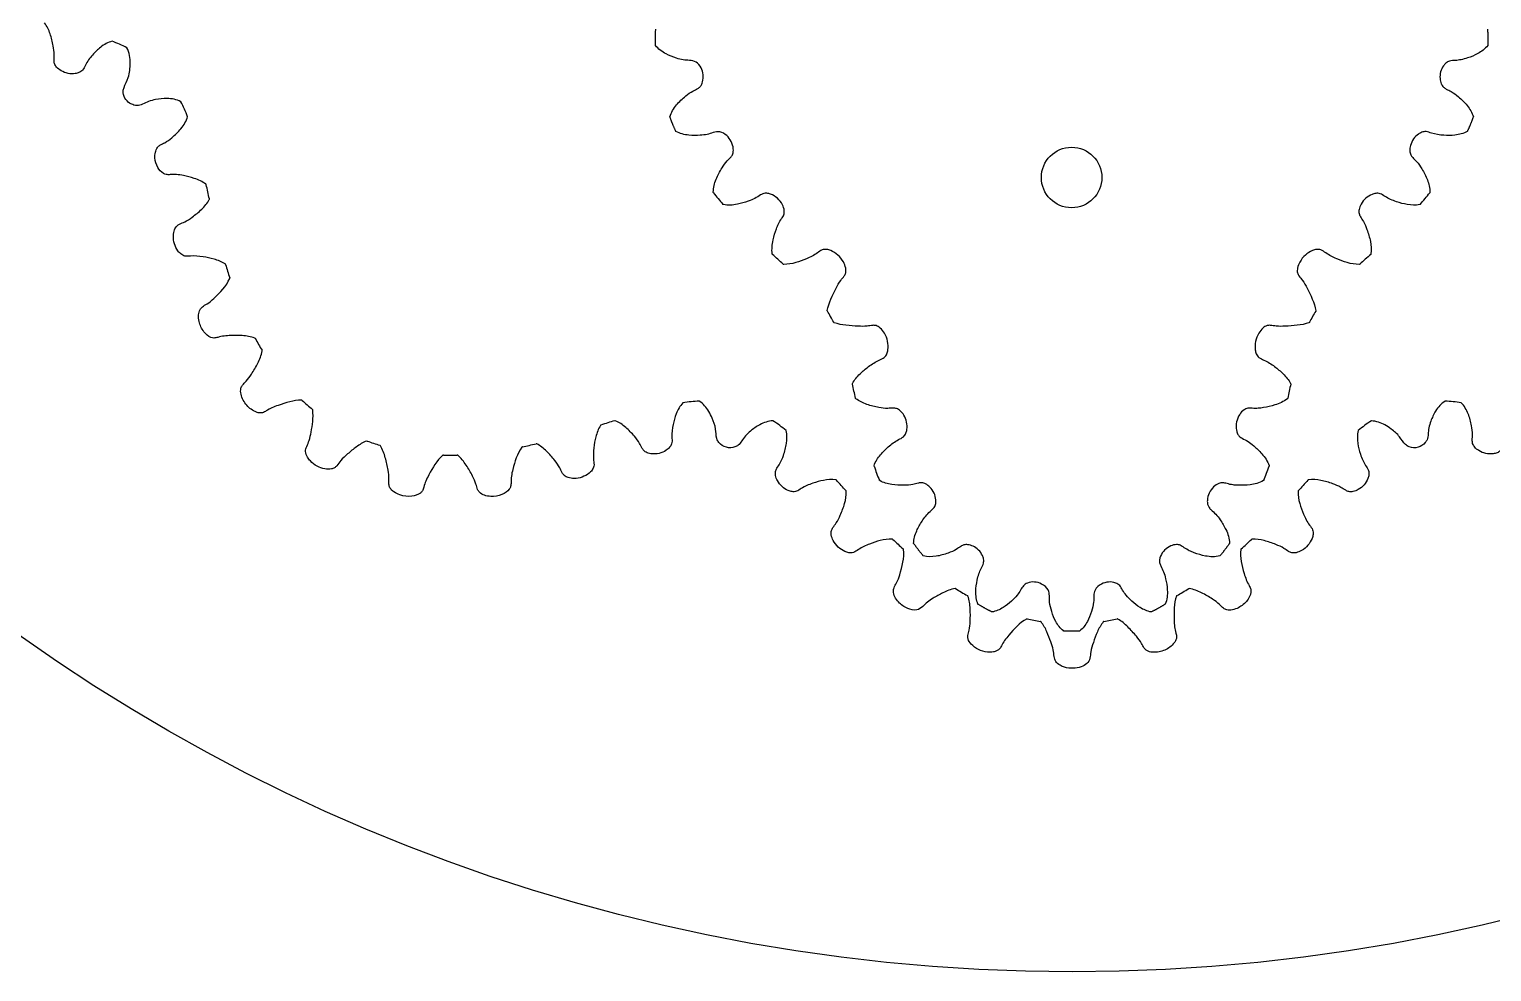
# Model space of a CAD drawing. Header units: inches. Extents: x -3 to 3, y -3 to 3.
# Drawn here: x -1.724 to 0.694, y -3 to -1.443 of the extents above; entities that cross this region are included whole.
import ezdxf

# ---------------------------------------------------------------- set-up
doc = ezdxf.new("R2010")
doc.units = ezdxf.units.IN
doc.header["$LTSCALE"] = 0.03937
doc.header["$MEASUREMENT"] = 0
doc.layers.add('thingiverse', color=18, linetype='Continuous', true_color=0x000000)

msp = doc.modelspace()

# ---------------------------------------------------------------- linework, layer by layer
at = {"layer": 'thingiverse'}
for points in [[(-1.4314, -1.6996), (-1.4315, -1.699), (-1.4319, -1.6987)], [(-0.593, -1.7127), (-0.5934, -1.7123), (-0.5933, -1.7117)], [(0.5914, -1.7117), (0.5914, -1.7123), (0.5911, -1.7127)], [(-1.4264, -1.7239), (-1.4261, -1.7234), (-1.4263, -1.7228)], [(-0.5764, -1.7324), (-0.5769, -1.7323), (-0.5773, -1.7319)], [(0.5753, -1.7319), (0.575, -1.7323), (0.5744, -1.7324)], [(-1.3994, -1.8311), (-1.3996, -1.8306), (-1.4, -1.8303)], [(-0.4953, -1.8146), (-0.4957, -1.8143), (-0.4958, -1.8137)], [(-0.4767, -1.8311), (-0.4772, -1.8311), (-0.4777, -1.8307)], [(0.4757, -1.8307), (0.4753, -1.8311), (0.4747, -1.8311)], [(0.4939, -1.8137), (0.4938, -1.8143), (0.4934, -1.8146)], [(-1.3926, -1.8543), (-1.3924, -1.8538), (-1.3925, -1.8532)], [(-0.4047, -1.9086), (-0.405, -1.9081), (-0.4049, -1.9075)], [(0.403, -1.9075), (0.4031, -1.9081), (0.4028, -1.9086)], [(-0.3934, -1.9275), (-0.3939, -1.9273), (-0.3942, -1.9268)], [(0.3923, -1.9268), (0.392, -1.9273), (0.3914, -1.9275)], [(-1.3503, -1.9535), (-1.3506, -1.9529), (-1.3511, -1.9528)], [(-1.3389, -1.9742), (-1.3388, -1.9736), (-1.3391, -1.9731)], [(-0.3632, -2.0289), (-0.3634, -2.0283), (-0.3631, -2.0278)], [(0.3611, -2.0278), (0.3614, -2.0283), (0.3613, -2.0289)], [(-0.3576, -2.0531), (-0.3581, -2.0527), (-0.3582, -2.0522)], [(0.3562, -2.0522), (0.3561, -2.0527), (0.3557, -2.0531)], [(-1.2727, -2.056), (-1.2732, -2.0556), (-1.2737, -2.0556)], [(-1.2555, -2.0716), (-1.2556, -2.071), (-1.2561, -2.0706)], [(-0.779, -2.0966), (-0.7795, -2.0968), (-0.7798, -2.0973)], [(-0.7553, -2.0895), (-0.7558, -2.0892), (-0.7563, -2.0894)], [(-1.1653, -2.123), (-1.1658, -2.1228), (-1.1664, -2.1231)], [(-0.8852, -2.1276), (-0.8857, -2.1274), (-0.8862, -2.1275)], [(-1.1434, -2.1309), (-1.1437, -2.1304), (-1.1443, -2.1302)], [(-1.0393, -2.1462), (-1.0399, -2.1462), (-1.0403, -2.1466)], [(-1.0157, -2.1465), (-1.0161, -2.1461), (-1.0167, -2.1461)], [(-0.9088, -2.1326), (-0.9093, -2.1327), (-0.9097, -2.1332)], [(-0.3275, -2.1645), (-0.3277, -2.164), (-0.3275, -2.1635)], [(0.3255, -2.1635), (0.3257, -2.164), (0.3255, -2.1645)], [(-0.3898, -2.1875), (-0.3902, -2.1871), (-0.3907, -2.1871)], [(-0.3181, -2.1885), (-0.3185, -2.1883), (-0.3187, -2.1878)], [(0.3168, -2.1878), (0.3166, -2.1883), (0.3161, -2.1885)], [(0.3906, -2.1872), (0.3901, -2.1872), (0.3897, -2.1876)], [(-0.3734, -2.2061), (-0.3734, -2.2056), (-0.3738, -2.2052)], [(0.3737, -2.2053), (0.3733, -2.2057), (0.3733, -2.2062)], [(-0.2964, -2.2855), (-0.2968, -2.2851), (-0.2973, -2.2851)], [(0.2972, -2.2852), (0.2967, -2.2852), (0.2963, -2.2856)], [(-0.2789, -2.3021), (-0.2789, -2.3016), (-0.2794, -2.3012)], [(0.2793, -2.3013), (0.2788, -2.3017), (0.2788, -2.3022)], [(-0.1927, -2.3669), (-0.1932, -2.3666), (-0.1937, -2.3667)], [(0.1936, -2.3668), (0.1931, -2.3667), (0.1926, -2.367)], [(-0.1724, -2.3791), (-0.1726, -2.3786), (-0.1731, -2.3783)], [(0.173, -2.3784), (0.1725, -2.3786), (0.1723, -2.3792)], [(-0.0742, -2.4169), (-0.0748, -2.4168), (-0.0753, -2.4171)], [(0.0752, -2.4171), (0.0747, -2.4168), (0.0741, -2.4169)], [(-0.0515, -2.4218), (-0.0519, -2.4213), (-0.0525, -2.4212)], [(0.0524, -2.4212), (0.0518, -2.4213), (0.0514, -2.4218)]]:
    msp.add_lwpolyline(points, dxfattribs=at)
at = {"layer": 'thingiverse', "color": 1, "true_color": 0xff0000}
msp.add_circle((0, 0), 3, dxfattribs=at)
at = {"layer": 'thingiverse', "color": 18, "true_color": 0x000000}
msp.add_circle((-0.001, -1.6876), 0.05, dxfattribs=at)
at = {"layer": 'thingiverse'}
for centre, radius, start, end in [((-0.1153, -1.3372), 0.6076, 218.1717, 220.5145), ((0.1134, -1.3372), 0.6076, 319.4855, 321.8283), ((-0.589, -1.591), 0.8453, 196.5012, 198.0697), ((-0.5664, -2.014), 0.193, 29.9974, 33.1146), ((0.5644, -2.014), 0.193, 146.8854, 150.0026), ((-0.5664, -2.014), 0.193, 26.8854, 30.0026), ((0.5644, -2.014), 0.193, 149.9974, 153.1146), ((-0.936, -1.7296), 0.471, 208.379, 211.1313), ((-1.043, -1.8104), 0.3363, 226.9068, 230.6853), ((-1.0463, -1.8081), 0.3366, 249.2964, 253.0709), ((-1.0299, -1.6764), 0.47, 268.8521, 271.6098), ((-1.0834, -1.3058), 0.8451, 281.9213, 283.4899), ((0.2453, -1.9619), 0.6076, 199.4855, 201.8283), ((-0.2473, -1.9619), 0.6076, 338.1717, 340.5145), ((0.2855, -1.6724), 0.8453, 226.5012, 228.0697), ((-0.2853, -1.6725), 0.8451, 311.9213, 313.4899), ((0.0542, -1.9659), 0.471, 238.379, 241.1313), ((-0.0538, -1.9667), 0.47, 298.8521, 301.6098), ((0.002, -2.0894), 0.3363, 256.9068, 260.6853), ((-0.002, -2.089), 0.3366, 279.2964, 283.0709)]:
    msp.add_arc(centre, radius, start, end, dxfattribs=at)
for points, knots in [([(-1.5871, -1.4623), (-1.594, -1.4642), (-1.6057, -1.471), (-1.6201, -1.4854), (-1.63, -1.4982), (-1.6348, -1.51), (-1.6414, -1.5144), (-1.6497, -1.5165), (-1.6601, -1.5163), (-1.6709, -1.512), (-1.6785, -1.5061), (-1.6826, -1.4998), (-1.6833, -1.4925), (-1.6822, -1.4827), (-1.6845, -1.468), (-1.6887, -1.4499), (-1.6947, -1.4374), (-1.6988, -1.4319)], [11.2829233, 11.2829233, 11.2829233, 11.2829233, 11.3043227, 11.3228938, 11.3435617, 11.3529708, 11.3601477, 11.3664545, 11.378638, 11.3910321, 11.4004595, 11.4074198, 11.4130809, 11.42228, 11.4368866, 11.4574182, 11.478004, 11.478004, 11.478004, 11.478004]), ([(-1.4733, -1.5623), (-1.4804, -1.5587), (-1.4948, -1.5559), (-1.5129, -1.5581), (-1.5266, -1.5612), (-1.536, -1.5665), (-1.5443, -1.5692), (-1.5518, -1.5677), (-1.5595, -1.5646), (-1.5665, -1.5566), (-1.5696, -1.5466), (-1.5664, -1.535), (-1.5584, -1.5209), (-1.557, -1.5022), (-1.5574, -1.4857), (-1.5604, -1.4772), (-1.5625, -1.4732)], [11.0698818, 11.0698818, 11.0698818, 11.0698818, 11.0938352, 11.1128492, 11.1245807, 11.1355105, 11.1450786, 11.1503208, 11.1581081, 11.1698008, 11.1816867, 11.1876662, 11.2058393, 11.2296734, 11.2422831, 11.255918, 11.255918, 11.255918, 11.255918]), ([(-0.6651, -1.5872), (-0.6629, -1.58), (-0.6551, -1.5673), (-0.6408, -1.554), (-0.6288, -1.5451), (-0.6197, -1.5415), (-0.6137, -1.5367), (-0.6085, -1.5247), (-0.6104, -1.5091), (-0.6207, -1.4959), (-0.6324, -1.4937), (-0.6434, -1.4938), (-0.6565, -1.4897), (-0.6729, -1.4837), (-0.6842, -1.4752), (-0.6889, -1.4693)], [5.0829092, 5.0829092, 5.0829092, 5.0829092, 5.1056125, 5.1267805, 5.1412714, 5.1501504, 5.1558587, 5.164287, 5.1879855, 5.2007456, 5.2121234, 5.222504, 5.2338691, 5.2526323, 5.2752326, 5.2752326, 5.2752326, 5.2752326]), ([(0.6869, -1.4693), (0.6825, -1.4749), (0.6717, -1.4832), (0.6558, -1.4894), (0.6432, -1.4931), (0.6333, -1.4943), (0.6244, -1.4942), (0.6177, -1.498), (0.6125, -1.5042), (0.6083, -1.5128), (0.6075, -1.5234), (0.6094, -1.5321), (0.6131, -1.5382), (0.6192, -1.5421), (0.6283, -1.5459), (0.6401, -1.5551), (0.6538, -1.5681), (0.661, -1.5804), (0.6631, -1.5872)], [1.3307795, 1.3307795, 1.3307795, 1.3307795, 1.3521911, 1.3707945, 1.3817902, 1.3914417, 1.400848, 1.4078984, 1.4138822, 1.4250546, 1.4362898, 1.4449928, 1.4516476, 1.4572686, 1.4665003, 1.4810871, 1.5016951, 1.5231051, 1.5231051, 1.5231051, 1.5231051]), ([(-1.4319, -1.6987), (-1.4377, -1.6943), (-1.45, -1.6886), (-1.4668, -1.6847), (-1.4802, -1.6824), (-1.4897, -1.6827), (-1.4971, -1.6831), (-1.5051, -1.6798), (-1.5127, -1.6704), (-1.5168, -1.6577), (-1.516, -1.646), (-1.5132, -1.6385), (-1.5072, -1.6333), (-1.4981, -1.6296), (-1.4863, -1.6205), (-1.4721, -1.6071), (-1.4644, -1.5943), (-1.4623, -1.587)], [10.8478068, 10.8478068, 10.8478068, 10.8478068, 10.8694351, 10.888124, 10.899514, 10.9099373, 10.9168313, 10.9214486, 10.9353207, 10.9519257, 10.9611532, 10.969841, 10.975582, 10.984458, 10.9989535, 11.020117, 11.0428799, 11.0428799, 11.0428799, 11.0428799]), ([(-0.5933, -1.7117), (-0.5932, -1.7044), (-0.5895, -1.6903), (-0.5803, -1.6733), (-0.5718, -1.661), (-0.5643, -1.6546), (-0.5602, -1.6479), (-0.5596, -1.6344), (-0.5671, -1.62), (-0.5815, -1.6107), (-0.5935, -1.6128), (-0.6037, -1.617), (-0.6174, -1.6178), (-0.6348, -1.6185), (-0.6484, -1.615), (-0.655, -1.6115)], [4.8643054, 4.8643054, 4.8643054, 4.8643054, 4.8863439, 4.907478, 4.9220641, 4.9310176, 4.9367516, 4.9453926, 4.9701692, 4.9832819, 4.9946428, 5.0051387, 5.0165233, 5.0352616, 5.0576556, 5.0576556, 5.0576556, 5.0576556]), ([(0.653, -1.6115), (0.6468, -1.6148), (0.6337, -1.6182), (0.6135, -1.6181), (0.5974, -1.616), (0.5858, -1.611), (0.578, -1.6124), (0.5708, -1.6165), (0.5636, -1.6235), (0.559, -1.6335), (0.5577, -1.6427), (0.5591, -1.6499), (0.5635, -1.6557), (0.5709, -1.6623), (0.5791, -1.6747), (0.5879, -1.6912), (0.5912, -1.7048), (0.5914, -1.7117)], [1.5483588, 1.5483588, 1.5483588, 1.5483588, 1.5696391, 1.588182, 1.6088777, 1.618264, 1.6253935, 1.6315477, 1.643194, 1.6549934, 1.6639963, 1.6707971, 1.6764208, 1.6857116, 1.7003394, 1.7208842, 1.7417113, 1.7417113, 1.7417113, 1.7417113]), ([(-0.4958, -1.8137), (-0.4968, -1.8061), (-0.4953, -1.7918), (-0.4902, -1.7755), (-0.4855, -1.7637), (-0.481, -1.7562), (-0.4763, -1.7495), (-0.4755, -1.7411), (-0.4789, -1.7313), (-0.4866, -1.7213), (-0.4963, -1.7154), (-0.5043, -1.7134), (-0.5102, -1.7137), (-0.5167, -1.7171), (-0.5245, -1.7226), (-0.5376, -1.7276), (-0.5546, -1.7328), (-0.5688, -1.7338), (-0.5764, -1.7324)], [4.6427061, 4.6427061, 4.6427061, 4.6427061, 4.6658234, 4.6851742, 4.6939245, 4.7039705, 4.7114575, 4.7179453, 4.728643, 4.7420774, 4.7554121, 4.7618909, 4.7668347, 4.7727487, 4.7836993, 4.7954608, 4.8143638, 4.8373756, 4.8373756, 4.8373756, 4.8373756]), ([(0.5744, -1.7324), (0.5676, -1.7336), (0.5544, -1.733), (0.5351, -1.7277), (0.5201, -1.7215), (0.51, -1.7138), (0.502, -1.7133), (0.4938, -1.7158), (0.4848, -1.7213), (0.4776, -1.7304), (0.474, -1.7393), (0.4737, -1.7469), (0.4768, -1.7535), (0.4827, -1.7615), (0.4882, -1.7753), (0.4936, -1.793), (0.4947, -1.8069), (0.4939, -1.8137)], [1.7686404, 1.7686404, 1.7686404, 1.7686404, 1.7893535, 1.8078933, 1.8286059, 1.8379662, 1.8452157, 1.8516017, 1.8638755, 1.8763356, 1.8857227, 1.8926763, 1.8983514, 1.9075537, 1.9221549, 1.9426931, 1.9633113, 1.9633113, 1.9633113, 1.9633113]), ([(-1.4, -1.8303), (-1.4057, -1.8267), (-1.4179, -1.822), (-1.4374, -1.8181), (-1.4535, -1.8164), (-1.4663, -1.8184), (-1.4737, -1.8143), (-1.4797, -1.8073), (-1.4849, -1.7971), (-1.4864, -1.7847), (-1.4847, -1.7746), (-1.4809, -1.7677), (-1.4745, -1.7638), (-1.4652, -1.7605), (-1.453, -1.752), (-1.4385, -1.7405), (-1.4296, -1.7299), (-1.4264, -1.7239)], [10.6237474, 10.6237474, 10.6237474, 10.6237474, 10.6439863, 10.6624348, 10.683209, 10.6927952, 10.7002616, 10.7072102, 10.7206834, 10.734181, 10.7441216, 10.7512499, 10.7569332, 10.7661457, 10.7807856, 10.8012686, 10.8217566, 10.8217566, 10.8217566, 10.8217566]), ([(-0.4049, -1.9075), (-0.4024, -1.8944), (-0.394, -1.8777), (-0.3842, -1.8588), (-0.3773, -1.8513), (-0.3736, -1.8445), (-0.3742, -1.8361), (-0.3784, -1.8257), (-0.3867, -1.8152), (-0.3969, -1.8087), (-0.4059, -1.8059), (-0.4142, -1.8066), (-0.4239, -1.8149), (-0.4385, -1.8219), (-0.4571, -1.829), (-0.4699, -1.8313), (-0.4767, -1.8311)], [4.4158043, 4.4158043, 4.4158043, 4.4158043, 4.4558845, 4.4706979, 4.4802589, 4.4859071, 4.4936982, 4.504614, 4.5193477, 4.5333741, 4.54027, 4.5477569, 4.5571201, 4.5778612, 4.5963039, 4.616617, 4.616617, 4.616617, 4.616617]), ([(0.4747, -1.8311), (0.468, -1.8313), (0.4551, -1.829), (0.4365, -1.8219), (0.4219, -1.8149), (0.4122, -1.8065), (0.4039, -1.8059), (0.3949, -1.8088), (0.3847, -1.8152), (0.3764, -1.8258), (0.3722, -1.8361), (0.3717, -1.8445), (0.3753, -1.8514), (0.3823, -1.8587), (0.392, -1.8778), (0.4005, -1.8944), (0.403, -1.9075)], [1.9894037, 1.9894037, 1.9894037, 1.9894037, 2.009716, 2.0281566, 2.0489035, 2.0582882, 2.0657686, 2.0727013, 2.0867014, 2.1014099, 2.112319, 2.1201057, 2.1257681, 2.1353142, 2.1501356, 2.1902115, 2.1902115, 2.1902115, 2.1902115]), ([(-1.3511, -1.9528), (-1.3578, -1.9504), (-1.3711, -1.9483), (-1.3881, -1.9485), (-1.4017, -1.9491), (-1.411, -1.9513), (-1.4183, -1.9533), (-1.4272, -1.951), (-1.437, -1.9419), (-1.4434, -1.9282), (-1.4446, -1.915), (-1.4428, -1.9064), (-1.4373, -1.9002), (-1.4282, -1.8959), (-1.4121, -1.8814), (-1.3982, -1.8673), (-1.3926, -1.8543)], [10.3985994, 10.3985994, 10.3985994, 10.3985994, 10.4198254, 10.4384745, 10.4498934, 10.4604334, 10.467292, 10.4720433, 10.4872208, 10.5062771, 10.5168263, 10.5263539, 10.5322072, 10.5411271, 10.5556812, 10.5983046, 10.5983046, 10.5983046, 10.5983046]), ([(-0.3631, -2.0278), (-0.3599, -2.0219), (-0.3515, -2.0119), (-0.3361, -1.9993), (-0.3227, -1.9902), (-0.3106, -1.986), (-0.3059, -1.9791), (-0.3038, -1.9699), (-0.3043, -1.9578), (-0.3093, -1.9454), (-0.3162, -1.9366), (-0.3232, -1.9319), (-0.3309, -1.9316), (-0.3408, -1.9339), (-0.3622, -1.9329), (-0.3808, -1.9319), (-0.3934, -1.9275)], [4.1914092, 4.1914092, 4.1914092, 4.1914092, 4.2117215, 4.2301621, 4.250909, 4.2602937, 4.2677741, 4.2747068, 4.2887069, 4.3034154, 4.3143245, 4.3221112, 4.3277736, 4.3373197, 4.3521411, 4.392217, 4.392217, 4.392217, 4.392217]), ([(0.3914, -1.9275), (0.3788, -1.9319), (0.3602, -1.9329), (0.3389, -1.9339), (0.3289, -1.9316), (0.3212, -1.9319), (0.3142, -1.9366), (0.3073, -1.9454), (0.3024, -1.9579), (0.3018, -1.9699), (0.304, -1.9792), (0.3087, -1.986), (0.3208, -1.9902), (0.3341, -1.9993), (0.3495, -2.0119), (0.3579, -2.0219), (0.3611, -2.0278)], [2.2137989, 2.2137989, 2.2137989, 2.2137989, 2.253879, 2.2686924, 2.2782534, 2.2839016, 2.2916927, 2.3026085, 2.3173422, 2.3313687, 2.3382645, 2.3457514, 2.3551146, 2.3758557, 2.3942984, 2.4146115, 2.4146115, 2.4146115, 2.4146115]), ([(-1.2737, -2.0556), (-1.287, -2.0554), (-1.3037, -2.0609), (-1.3229, -2.0677), (-1.3312, -2.0726), (-1.3375, -2.0765), (-1.3434, -2.0769), (-1.35, -2.0751), (-1.3604, -2.0693), (-1.3695, -2.0587), (-1.3744, -2.0461), (-1.375, -2.037), (-1.3713, -2.0295), (-1.3637, -2.0231), (-1.3554, -2.0107), (-1.3456, -1.9945), (-1.3403, -1.9812), (-1.3389, -1.9742)], [10.1723064, 10.1723064, 10.1723064, 10.1723064, 10.2121011, 10.2235343, 10.2339166, 10.2408129, 10.2456249, 10.2511797, 10.2612463, 10.281045, 10.2919784, 10.3017668, 10.3076565, 10.3165035, 10.3310597, 10.3521609, 10.373602, 10.373602, 10.373602, 10.373602]), ([(-0.3275, -2.1635), (-0.3251, -2.157), (-0.318, -2.1459), (-0.3037, -2.1318), (-0.2909, -2.1219), (-0.2791, -2.1171), (-0.2747, -2.1104), (-0.2727, -2.102), (-0.273, -2.0914), (-0.2773, -2.0807), (-0.2833, -2.0731), (-0.2896, -2.069), (-0.297, -2.0684), (-0.3068, -2.0696), (-0.3215, -2.0674), (-0.3396, -2.0632), (-0.3522, -2.0572), (-0.3576, -2.0531)], [3.9706459, 3.9706459, 3.9706459, 3.9706459, 3.991359, 4.0098988, 4.0306114, 4.0399717, 4.0472211, 4.0536072, 4.065881, 4.078341, 4.0877282, 4.0946818, 4.1003569, 4.1095592, 4.1241604, 4.1446986, 4.1653168, 4.1653168, 4.1653168, 4.1653168]), ([(0.3557, -2.0531), (0.3495, -2.0578), (0.3364, -2.0636), (0.3198, -2.0673), (0.3071, -2.0692), (0.2984, -2.069), (0.2903, -2.0683), (0.2826, -2.0718), (0.2758, -2.0797), (0.271, -2.0913), (0.2707, -2.1027), (0.273, -2.1106), (0.2762, -2.1156), (0.2824, -2.1195), (0.2911, -2.1235), (0.3019, -2.1323), (0.315, -2.1445), (0.3229, -2.1563), (0.3255, -2.1635)], [2.4407006, 2.4407006, 2.4407006, 2.4407006, 2.4638179, 2.4831687, 2.491919, 2.501965, 2.509452, 2.5159398, 2.5266375, 2.5400719, 2.5534066, 2.5598854, 2.5648293, 2.5707432, 2.5816938, 2.5934554, 2.6123583, 2.6353701, 2.6353701, 2.6353701, 2.6353701]), ([(-1.1664, -2.1231), (-1.1724, -2.1255), (-1.1834, -2.1321), (-1.197, -2.1437), (-1.2085, -2.1538), (-1.2143, -2.1627), (-1.2193, -2.1677), (-1.2263, -2.1698), (-1.2362, -2.1694), (-1.2485, -2.165), (-1.2583, -2.1577), (-1.2648, -2.1493), (-1.2684, -2.1407), (-1.2651, -2.1312), (-1.2605, -2.1211), (-1.2579, -2.1071), (-1.2548, -2.0905), (-1.2546, -2.078), (-1.2555, -2.0716)], [9.9455484, 9.9455484, 9.9455484, 9.9455484, 9.9649631, 9.9837515, 9.9995101, 10.0103076, 10.0154887, 10.0206748, 10.0314832, 10.0452224, 10.0593345, 10.0674889, 10.0772063, 10.0859352, 10.0966984, 10.1105838, 10.1282836, 10.1476979, 10.1476979, 10.1476979, 10.1476979]), ([(-0.6434, -2.06), (-0.6483, -2.0651), (-0.6551, -2.0768), (-0.6603, -2.0964), (-0.6625, -2.1125), (-0.6608, -2.1251), (-0.6642, -2.1322), (-0.6704, -2.1382), (-0.6796, -2.1432), (-0.691, -2.1449), (-0.7005, -2.1436), (-0.7073, -2.1402), (-0.7115, -2.1342), (-0.7155, -2.1251), (-0.7248, -2.1135), (-0.7375, -2.1), (-0.7489, -2.0921), (-0.7553, -2.0895)], [9.0503481, 9.0503481, 9.0503481, 9.0503481, 9.0717476, 9.0903186, 9.1109865, 9.1203957, 9.1275726, 9.1338794, 9.1460629, 9.1584569, 9.1678844, 9.1748446, 9.1805057, 9.1897048, 9.2043114, 9.2248431, 9.2454289, 9.2454289, 9.2454289, 9.2454289]), ([(-0.4947, -2.0896), (-0.5023, -2.09), (-0.5158, -2.0945), (-0.5301, -2.1049), (-0.5402, -2.1141), (-0.546, -2.1226), (-0.551, -2.1298), (-0.56, -2.1341), (-0.5721, -2.1349), (-0.583, -2.1279), (-0.5892, -2.1166), (-0.5883, -2.1019), (-0.5941, -2.087), (-0.6017, -2.0705), (-0.61, -2.0614), (-0.6165, -2.0571)], [8.8373184, 8.8373184, 8.8373184, 8.8373184, 8.8601156, 8.8789541, 8.8903188, 8.900718, 8.9100728, 8.9159128, 8.9302886, 8.9450572, 8.9523934, 8.9685318, 8.9875407, 8.9997657, 9.0233466, 9.0233466, 9.0233466, 9.0233466]), ([(0.6164, -2.057), (0.61, -2.0612), (0.6005, -2.0718), (0.5934, -2.088), (0.5892, -2.101), (0.5885, -2.1113), (0.5877, -2.1199), (0.5821, -2.1282), (0.572, -2.1349), (0.5591, -2.1343), (0.5481, -2.1276), (0.5415, -2.1144), (0.529, -2.1044), (0.5142, -2.0939), (0.5024, -2.0902), (0.4946, -2.0897)], [6.6047497, 6.6047497, 6.6047497, 6.6047497, 6.6275469, 6.6463854, 6.6577501, 6.6681493, 6.677504, 6.683344, 6.6977199, 6.7124884, 6.7198246, 6.735963, 6.754972, 6.767197, 6.7907779, 6.7907779, 6.7907779, 6.7907779]), ([(0.7551, -2.0894), (0.7489, -2.0921), (0.738, -2.0995), (0.7242, -2.1139), (0.7142, -2.1267), (0.7094, -2.1384), (0.7026, -2.1428), (0.6941, -2.1446), (0.6835, -2.1443), (0.6729, -2.1399), (0.6655, -2.134), (0.6616, -2.1276), (0.6611, -2.1203), (0.6622, -2.1105), (0.6599, -2.0958), (0.6554, -2.0775), (0.6482, -2.0651), (0.6432, -2.0599)], [6.382668, 6.382668, 6.382668, 6.382668, 6.4031497, 6.4216565, 6.4423541, 6.4517061, 6.4590396, 6.4655183, 6.4778457, 6.4902391, 6.4993791, 6.5062021, 6.5118337, 6.5210686, 6.535647, 6.5562398, 6.5777478, 6.5777478, 6.5777478, 6.5777478]), ([(-0.7798, -2.0973), (-0.7834, -2.1031), (-0.7879, -2.1154), (-0.7911, -2.135), (-0.7922, -2.1512), (-0.7896, -2.1639), (-0.7933, -2.1714), (-0.8, -2.1778), (-0.8099, -2.1833), (-0.8223, -2.1854), (-0.8325, -2.1842), (-0.8396, -2.1807), (-0.8438, -2.1745), (-0.8475, -2.1654), (-0.8565, -2.1535), (-0.8684, -2.1394), (-0.8792, -2.1308), (-0.8852, -2.1276)], [9.2714753, 9.2714753, 9.2714753, 9.2714753, 9.2918602, 9.3103529, 9.3311184, 9.3406387, 9.3480897, 9.3549744, 9.3683455, 9.3818766, 9.3919101, 9.3991166, 9.4048174, 9.414013, 9.4286502, 9.4491424, 9.4694867, 9.4694867, 9.4694867, 9.4694867]), ([(-0.3907, -2.1871), (-0.3975, -2.1862), (-0.4106, -2.1873), (-0.4298, -2.1928), (-0.4448, -2.1989), (-0.4549, -2.2066), (-0.4629, -2.207), (-0.4712, -2.2043), (-0.4802, -2.1988), (-0.4872, -2.1897), (-0.4906, -2.1808), (-0.4908, -2.1734), (-0.4877, -2.1668), (-0.4818, -2.1589), (-0.4764, -2.145), (-0.4712, -2.1268), (-0.4711, -2.1125), (-0.4729, -2.1056)], [8.6152367, 8.6152367, 8.6152367, 8.6152367, 8.6357185, 8.6542252, 8.6749229, 8.6842749, 8.6916084, 8.6980871, 8.7104145, 8.7228078, 8.7319479, 8.7387709, 8.7444024, 8.7536374, 8.7682157, 8.7888085, 8.8103166, 8.8103166, 8.8103166, 8.8103166]), ([(0.4728, -2.1057), (0.471, -2.1126), (0.4711, -2.1261), (0.4764, -2.1457), (0.4825, -2.1607), (0.4903, -2.1707), (0.4909, -2.1787), (0.4885, -2.1869), (0.4831, -2.1959), (0.474, -2.203), (0.4651, -2.2067), (0.4576, -2.2071), (0.4509, -2.204), (0.4429, -2.1982), (0.4291, -2.1928), (0.4113, -2.1874), (0.3975, -2.1863), (0.3906, -2.1872)], [6.8177794, 6.8177794, 6.8177794, 6.8177794, 6.8391788, 6.8577499, 6.8784178, 6.8878269, 6.8950038, 6.9013106, 6.9134941, 6.9258882, 6.9353156, 6.9422758, 6.947937, 6.9571361, 6.9717427, 6.9922743, 7.0128601, 7.0128601, 7.0128601, 7.0128601]), ([(-1.0403, -2.1466), (-1.0504, -2.1553), (-1.0591, -2.1706), (-1.0686, -2.1886), (-1.0714, -2.1979), (-1.0733, -2.2051), (-1.0799, -2.2117), (-1.0932, -2.2154), (-1.1088, -2.2138), (-1.1211, -2.2078), (-1.1278, -2.2016), (-1.1301, -2.1935), (-1.1289, -2.1837), (-1.1312, -2.169), (-1.135, -2.1504), (-1.1398, -2.137), (-1.1434, -2.1309)], [9.7196311, 9.7196311, 9.7196311, 9.7196311, 9.7595116, 9.7709261, 9.7814264, 9.7882803, 9.7930713, 9.8086274, 9.8284083, 9.8393916, 9.8492006, 9.8551146, 9.863968, 9.8785227, 9.899584, 9.920928, 9.920928, 9.920928, 9.920928]), ([(-0.9097, -2.1332), (-0.9177, -2.1439), (-0.9226, -2.1609), (-0.9273, -2.1807), (-0.9276, -2.1904), (-0.9276, -2.1978), (-0.9321, -2.2058), (-0.9435, -2.2129), (-0.9584, -2.2155), (-0.9714, -2.2131), (-0.9794, -2.2091), (-0.9838, -2.2021), (-0.9856, -2.1923), (-0.9921, -2.1789), (-1.0013, -2.1623), (-1.0102, -2.1511), (-1.0157, -2.1465)], [9.4949279, 9.4949279, 9.4949279, 9.4949279, 9.5349524, 9.5463632, 9.5568057, 9.5637201, 9.5684529, 9.5835332, 9.602592, 9.6132023, 9.6228002, 9.6286619, 9.6375696, 9.6521103, 9.6731656, 9.6946371, 9.6946371, 9.6946371, 9.6946371]), ([(-0.2621, -2.2921), (-0.2619, -2.285), (-0.2582, -2.272), (-0.248, -2.2545), (-0.2382, -2.2416), (-0.228, -2.234), (-0.2253, -2.2266), (-0.2253, -2.2183), (-0.2278, -2.2086), (-0.2341, -2.1996), (-0.2414, -2.1939), (-0.2483, -2.1915), (-0.2556, -2.1924), (-0.265, -2.1956), (-0.2799, -2.1964), (-0.2985, -2.1958), (-0.312, -2.1919), (-0.3181, -2.1885)], [3.7503643, 3.7503643, 3.7503643, 3.7503643, 3.7716446, 3.7901875, 3.8108832, 3.8202695, 3.827399, 3.8335532, 3.8451995, 3.8569989, 3.8660018, 3.8728026, 3.8784263, 3.8877171, 3.9023449, 3.9228897, 3.9437168, 3.9437168, 3.9437168, 3.9437168]), ([(0.3161, -2.1885), (0.3093, -2.1923), (0.2953, -2.1959), (0.2782, -2.1963), (0.2653, -2.1957), (0.2568, -2.1937), (0.249, -2.1913), (0.2409, -2.1929), (0.2328, -2.1988), (0.2258, -2.2085), (0.2231, -2.219), (0.2235, -2.2269), (0.2255, -2.2324), (0.2305, -2.2377), (0.2379, -2.2437), (0.2461, -2.255), (0.2556, -2.2704), (0.2599, -2.2842), (0.2601, -2.2921)], [2.6622987, 2.6622987, 2.6622987, 2.6622987, 2.685625, 2.7049857, 2.7137396, 2.723904, 2.7313504, 2.7377737, 2.7480569, 2.7607982, 2.7734426, 2.7797002, 2.7845658, 2.7904412, 2.8014095, 2.8131624, 2.8320702, 2.8556498, 2.8556498, 2.8556498, 2.8556498]), ([(-0.2973, -2.2851), (-0.3041, -2.2848), (-0.3169, -2.2868), (-0.3357, -2.2932), (-0.3506, -2.2998), (-0.3606, -2.3079), (-0.3691, -2.3081), (-0.3778, -2.3051), (-0.3874, -2.2988), (-0.3949, -2.2887), (-0.3985, -2.2792), (-0.3986, -2.2713), (-0.3951, -2.2648), (-0.3887, -2.2572), (-0.3824, -2.2438), (-0.3755, -2.2266), (-0.3732, -2.2129), (-0.3734, -2.2061)], [8.3911786, 8.3911786, 8.3911786, 8.3911786, 8.4114175, 8.429866, 8.4506403, 8.4602265, 8.4676928, 8.4746415, 8.4881146, 8.5016122, 8.5115528, 8.5186812, 8.5243645, 8.5335769, 8.5482169, 8.5686998, 8.5891878, 8.5891878, 8.5891878, 8.5891878]), ([(0.3733, -2.2062), (0.3731, -2.213), (0.3754, -2.2259), (0.3824, -2.2445), (0.3896, -2.2591), (0.3981, -2.2688), (0.3987, -2.2771), (0.3961, -2.286), (0.3902, -2.2958), (0.3806, -2.3037), (0.3711, -2.3078), (0.3632, -2.3083), (0.3565, -2.3051), (0.3487, -2.299), (0.335, -2.2932), (0.3176, -2.287), (0.304, -2.2849), (0.2972, -2.2852)], [7.0389065, 7.0389065, 7.0389065, 7.0389065, 7.0592914, 7.0777841, 7.0985496, 7.1080699, 7.1155209, 7.1224056, 7.1357767, 7.1493079, 7.1593413, 7.1665478, 7.1722487, 7.1814443, 7.1960815, 7.2165736, 7.2369179, 7.2369179, 7.2369179, 7.2369179]), ([(-0.1559, -2.3925), (-0.1585, -2.3859), (-0.1602, -2.3723), (-0.1577, -2.3555), (-0.1546, -2.3427), (-0.1507, -2.3336), (-0.1462, -2.3259), (-0.1461, -2.3182), (-0.1489, -2.3106), (-0.1543, -2.3027), (-0.163, -2.2967), (-0.1715, -2.294), (-0.1787, -2.2941), (-0.1851, -2.2975), (-0.1929, -2.3034), (-0.2067, -2.309), (-0.2249, -2.3144), (-0.2391, -2.3146), (-0.2461, -2.3129)], [3.532785, 3.532785, 3.532785, 3.532785, 3.5541966, 3.5728, 3.5837957, 3.5934472, 3.6028535, 3.6099039, 3.6158877, 3.6270601, 3.6382953, 3.6469983, 3.6536531, 3.6592741, 3.6685058, 3.6830926, 3.7037006, 3.7251106, 3.7251106, 3.7251106, 3.7251106]), ([(0.2441, -2.3129), (0.2363, -2.3148), (0.2216, -2.3142), (0.205, -2.309), (0.1932, -2.3043), (0.1858, -2.2997), (0.1793, -2.2949), (0.1712, -2.2936), (0.1619, -2.2962), (0.1523, -2.3026), (0.1465, -2.3112), (0.1442, -2.3185), (0.1442, -2.3242), (0.147, -2.3309), (0.1517, -2.3393), (0.1552, -2.3528), (0.1583, -2.3706), (0.1568, -2.3851), (0.1539, -2.3925)], [2.8809034, 2.8809034, 2.8809034, 2.8809034, 2.9048585, 2.9242567, 2.9329904, 2.9427069, 2.9505008, 2.9568012, 2.966762, 2.9789398, 2.9910871, 2.997167, 3.0019742, 3.0078692, 3.0187939, 3.0305312, 3.0494737, 3.0732267, 3.0732267, 3.0732267, 3.0732267]), ([(-0.1937, -2.3667), (-0.2007, -2.368), (-0.2133, -2.3727), (-0.2278, -2.3817), (-0.2396, -2.3886), (-0.2469, -2.3971), (-0.2577, -2.4042), (-0.2739, -2.3999), (-0.2857, -2.3918), (-0.2936, -2.3807), (-0.2963, -2.3724), (-0.2946, -2.3643), (-0.2889, -2.356), (-0.2822, -2.3354), (-0.2772, -2.3163), (-0.2789, -2.3021)], [8.1660307, 8.1660307, 8.1660307, 8.1660307, 8.1872566, 8.2059058, 8.2173247, 8.2278646, 8.2394745, 8.254652, 8.2737083, 8.2842575, 8.2937851, 8.2996385, 8.3085583, 8.3231125, 8.3657359, 8.3657359, 8.3657359, 8.3657359]), ([(0.2788, -2.3022), (0.2772, -2.3155), (0.2815, -2.3327), (0.2873, -2.3522), (0.2919, -2.3608), (0.2955, -2.3672), (0.2957, -2.3731), (0.2939, -2.3794), (0.2881, -2.3893), (0.2777, -2.3978), (0.2653, -2.4023), (0.2564, -2.4028), (0.249, -2.399), (0.2426, -2.3914), (0.2303, -2.383), (0.214, -2.3733), (0.2007, -2.3681), (0.1936, -2.3668)], [7.2623592, 7.2623592, 7.2623592, 7.2623592, 7.3023836, 7.3137944, 7.3242369, 7.3311513, 7.3358841, 7.3412562, 7.3509644, 7.3700233, 7.3806335, 7.3902314, 7.3960931, 7.4050009, 7.4195416, 7.4405968, 7.4620684, 7.4620684, 7.4620684, 7.4620684]), ([(-0.0146, -2.4369), (-0.0197, -2.4326), (-0.0276, -2.4224), (-0.0337, -2.4056), (-0.0379, -2.3911), (-0.0373, -2.379), (-0.0391, -2.3671), (-0.0497, -2.3587), (-0.0619, -2.3552), (-0.0732, -2.3566), (-0.0812, -2.3617), (-0.0854, -2.3699), (-0.0915, -2.3788), (-0.1013, -2.3886), (-0.1144, -2.3993), (-0.126, -2.4043), (-0.1325, -2.4055)], [3.3160863, 3.3160863, 3.3160863, 3.3160863, 3.3360259, 3.3540835, 3.3697517, 3.3805497, 3.3904061, 3.4051253, 3.4177623, 3.4293591, 3.4373405, 3.4460346, 3.4562418, 3.4699554, 3.4871588, 3.5070627, 3.5070627, 3.5070627, 3.5070627]), ([(0.1305, -2.4055), (0.124, -2.4043), (0.1124, -2.3993), (0.0993, -2.3886), (0.0896, -2.3788), (0.0834, -2.37), (0.0793, -2.3616), (0.0672, -2.3544), (0.0504, -2.3562), (0.0374, -2.3671), (0.0352, -2.3791), (0.036, -2.3912), (0.0317, -2.4056), (0.0257, -2.4224), (0.0178, -2.4326), (0.0126, -2.4369)], [3.098949, 3.098949, 3.098949, 3.098949, 3.1188537, 3.1360293, 3.1497287, 3.1599441, 3.1687345, 3.1767074, 3.2009288, 3.2156126, 3.2254805, 3.2363011, 3.2519559, 3.269982, 3.289922, 3.289922, 3.289922, 3.289922]), ([(-0.0753, -2.4171), (-0.0869, -2.4236), (-0.0986, -2.4366), (-0.1118, -2.4521), (-0.1165, -2.4605), (-0.12, -2.467), (-0.125, -2.4703), (-0.1316, -2.4721), (-0.1471, -2.4723), (-0.1633, -2.4646), (-0.1724, -2.4516), (-0.1728, -2.4432), (-0.1695, -2.4339), (-0.1684, -2.419), (-0.1681, -2.4001), (-0.1701, -2.3859), (-0.1724, -2.3791)], [7.9397377, 7.9397377, 7.9397377, 7.9397377, 7.9795323, 7.9909656, 8.0013478, 8.0082441, 8.0130561, 8.0186109, 8.0286775, 8.0594097, 8.0691981, 8.0750878, 8.0839348, 8.0984909, 8.1195922, 8.1410333, 8.1410333, 8.1410333, 8.1410333]), ([(0.1723, -2.3792), (0.168, -2.3917), (0.1681, -2.4093), (0.1689, -2.4297), (0.1712, -2.4391), (0.173, -2.4463), (0.1716, -2.4521), (0.168, -2.4578), (0.1594, -2.4661), (0.1466, -2.4716), (0.133, -2.4725), (0.1241, -2.4705), (0.118, -2.4647), (0.1142, -2.4555), (0.1049, -2.444), (0.0923, -2.4298), (0.0814, -2.4206), (0.0752, -2.4171)], [7.4870623, 7.4870623, 7.4870623, 7.4870623, 7.5269428, 7.5383573, 7.5488576, 7.5557115, 7.5605026, 7.5660193, 7.5760586, 7.5958396, 7.6068229, 7.6166318, 7.6225459, 7.6313992, 7.645954, 7.6670152, 7.6883593, 7.6883593, 7.6883593, 7.6883593]), ([(0.0514, -2.4218), (0.0474, -2.4269), (0.0411, -2.4381), (0.0354, -2.4551), (0.0301, -2.4694), (0.0301, -2.482), (0.025, -2.4917), (0.0138, -2.4968), (0.0014, -2.4993), (-0.011, -2.4977), (-0.0207, -2.4938), (-0.0281, -2.4881), (-0.03, -2.4782), (-0.031, -2.4672), (-0.0359, -2.4538), (-0.0415, -2.4378), (-0.0475, -2.4269), (-0.0515, -2.4218)], [7.7129796, 7.7129796, 7.7129796, 7.7129796, 7.7323944, 7.7511828, 7.7669413, 7.7777388, 7.7881061, 7.7989144, 7.8126536, 7.8267657, 7.8349202, 7.8446376, 7.8533665, 7.8641296, 7.8780151, 7.8957149, 7.9151291, 7.9151291, 7.9151291, 7.9151291])]:
    msp.add_open_spline(points, degree=3, knots=knots, dxfattribs=at)
for points, weights in [([(-0.6889, -1.4693), (-0.6894, -1.4559), (-0.6884, -1.4426)], [1, 0.999182455461, 1]), ([(0.6865, -1.4426), (0.6874, -1.4559), (0.6869, -1.4693)], [1, 0.999182455461, 1]), ([(-0.655, -1.6115), (-0.6606, -1.5996), (-0.6651, -1.5872)], [1, 0.999536784384, 1]), ([(0.6631, -1.5872), (0.6586, -1.5996), (0.653, -1.6115)], [1, 0.999536784384, 1]), ([(-0.2461, -2.3129), (-0.2545, -2.3028), (-0.2621, -2.2921)], [1, 0.999536784384, 1]), ([(0.2601, -2.2921), (0.2526, -2.3028), (0.2441, -2.3129)], [1, 0.999536784384, 1]), ([(-0.1325, -2.4055), (-0.1445, -2.3996), (-0.1559, -2.3925)], [1, 0.999182455461, 1]), ([(0.1539, -2.3925), (0.1426, -2.3996), (0.1305, -2.4055)], [1, 0.999182455461, 1]), ([(-0.001, -2.4374), (-0.0076, -2.4374), (-0.0146, -2.4369)], [1, 0.999730826779, 1]), ([(0.0126, -2.4369), (0.0056, -2.4374), (-0.001, -2.4374)], [1, 0.999730826779, 1])]:
    msp.add_rational_spline(points, weights, degree=2, dxfattribs=at)
for points in [[(-1.5625, -1.4732), (-1.5704, -1.469), (-1.5787, -1.4654), (-1.5871, -1.4623)], [(-1.4623, -1.587), (-1.4655, -1.5786), (-1.4691, -1.5703), (-1.4733, -1.5623)], [(-1.4263, -1.7228), (-1.428, -1.7151), (-1.4296, -1.7073), (-1.4314, -1.6996)], [(-0.4777, -1.8307), (-0.4835, -1.8254), (-0.4895, -1.82), (-0.4953, -1.8146)], [(0.4934, -1.8146), (0.4875, -1.82), (0.4816, -1.8254), (0.4757, -1.8307)], [(-0.3582, -2.0522), (-0.3599, -2.0444), (-0.3616, -2.0366), (-0.3632, -2.0289)], [(0.3613, -2.0289), (0.3596, -2.0366), (0.3579, -2.0444), (0.3562, -2.0522)], [(-0.6165, -2.0571), (-0.6255, -2.0574), (-0.6345, -2.0584), (-0.6434, -2.06)], [(0.6432, -2.0599), (0.6343, -2.0584), (0.6254, -2.0574), (0.6164, -2.057)], [(-0.7563, -2.0894), (-0.7639, -2.0918), (-0.7714, -2.0942), (-0.779, -2.0966)], [(-0.4729, -2.1056), (-0.4798, -2.0998), (-0.4871, -2.0945), (-0.4947, -2.0896)], [(0.4946, -2.0897), (0.487, -2.0946), (0.4797, -2.0999), (0.4728, -2.1057)], [(-0.3738, -2.2052), (-0.3791, -2.1993), (-0.3845, -2.1934), (-0.3898, -2.1875)], [(0.3897, -2.1876), (0.3844, -2.1935), (0.379, -2.1994), (0.3737, -2.2053)]]:
    msp.add_open_spline(points, degree=3, dxfattribs=at)

doc.saveas('drawing.dxf')
